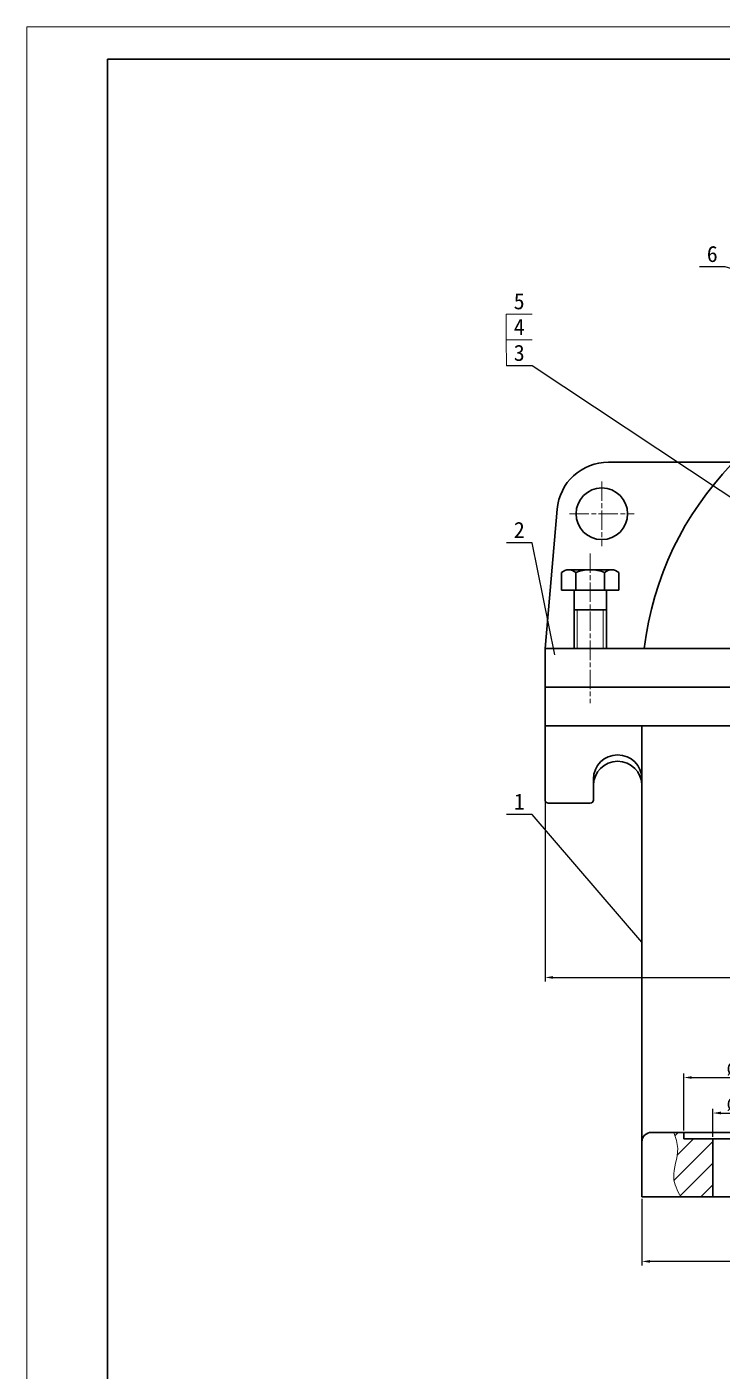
# Model space of a CAD drawing. Header units: millimetres. Extents: x 0 to 1189, y 0 to 841.
# Drawn here: x 0 to 215.6, y 424.3 to 841 of the extents above; entities that cross this region are included whole.
import ezdxf
from ezdxf import colors
from ezdxf.entities.mleader import LeaderData, LeaderLine
from ezdxf.enums import TextEntityAlignment as Align
from ezdxf.math import Vec2, Vec3

# ---------------------------------------------------------------- set-up
doc = ezdxf.new("R2010")
doc.units = ezdxf.units.MM
doc.header["$LTSCALE"] = 0.25
doc.linetypes.add('ACAD_ISO08W100', pattern=[36, 24, -3, 6, -3])
for name, color, linetype, lineweight in [('中心线', 7, 'ACAD_ISO08W100', 15), ('剖面线', 5, 'Continuous', 15), ('尺寸', 3, 'Continuous', 15), ('文字', 7, 'Continuous', 15), ('标注', 7, 'Continuous', 15), ('粗实线', 7, 'Continuous', 30), ('细实线', 7, 'Continuous', 15)]:
    doc.layers.add(name, color=color, linetype=linetype, lineweight=lineweight)
doc.styles.add('Songti', font='')
doc.styles.get("Standard").update_dxf_attribs({"font": ''})
doc.styles.get('Songti').set_extended_font_data('SimSun')
doc.styles.get('Standard').set_extended_font_data('SimSun')
doc.dimstyles.new('Songti', dxfattribs={"dimtxt": 2.5, "dimasz": 2.5, "dimexe": 1.25, "dimexo": 0.625, "dimtad": 1, "dimdec": 3, "dimdsep": 46, "dimtxsty": 'Songti', "dimcen": 2.5, "dimadec": 0, "dimazin": 0, "dimtfac": 1, "dimtdec": 3, "dimtmove": 0, "dimatfit": 3, "dimfxl": 1, "dimarcsym": 0})

# ---------------------------------------------------------------- blocks, each defined once
blk = doc.blocks.new('*D1172')
at = {"layer": 'Defpoints', "color": 0, "transparency": 16777216}
for p in [(230.67, 504.33), (212.67, 496.33), (230.67, 496.33)]:
    blk.add_point(p, dxfattribs=at)
at = {"layer": '尺寸', "color": 0, "lineweight": -2, "transparency": 16777216}
for p, q in [((212.67, 496.96), (212.67, 505.58)), ((215.17, 504.33), (228.17, 504.33)), ((230.67, 496.96), (230.67, 505.58))]:
    blk.add_line(p, q, dxfattribs=at)
at = {"layer": '尺寸', "color": 0, "transparency": 16777216}
for points in [[(215.17, 504.75), (215.17, 503.92), (212.67, 504.33)], [(228.17, 504.75), (228.17, 503.92), (230.67, 504.33)]]:
    blk.add_solid(points, dxfattribs=at)
at = {"layer": '尺寸', "color": 0, "transparency": 16777216, "insert": (221.67, 506.96), "char_height": 4, "attachment_point": 5, "style": 'Songti'}
blk.add_mtext('%%c18', dxfattribs=at)
blk = doc.blocks.new('*D1173')
at = {"layer": 'Defpoints', "color": 0, "transparency": 16777216}
for p in [(239.67, 515.33), (203.67, 498.33), (239.67, 498.33)]:
    blk.add_point(p, dxfattribs=at)
at = {"layer": '尺寸', "color": 0, "lineweight": -2, "transparency": 16777216}
for p, q in [((203.67, 498.96), (203.67, 516.58)), ((206.17, 515.33), (237.17, 515.33)), ((239.67, 498.96), (239.67, 516.58))]:
    blk.add_line(p, q, dxfattribs=at)
at = {"layer": '尺寸', "color": 0, "transparency": 16777216}
for points in [[(206.17, 515.75), (206.17, 514.92), (203.67, 515.33)], [(237.17, 515.75), (237.17, 514.92), (239.67, 515.33)]]:
    blk.add_solid(points, dxfattribs=at)
at = {"layer": '尺寸', "color": 0, "transparency": 16777216, "insert": (221.67, 517.96), "char_height": 4, "attachment_point": 5, "style": 'Songti'}
blk.add_mtext('%%c36', dxfattribs=at)
blk = doc.blocks.new('*D1178')
at = {"layer": 'Defpoints', "color": 0, "transparency": 16777216}
for p in [(160.67, 636.35), (568.54, 636.35), (568.54, 546.35)]:
    blk.add_point(p, dxfattribs=at)
at = {"layer": '尺寸', "color": 0, "lineweight": -2, "transparency": 16777216}
for p, q in [((160.67, 635.73), (160.67, 545.1)), ((568.54, 635.73), (568.54, 545.1)), ((163.17, 546.35), (566.04, 546.35))]:
    blk.add_line(p, q, dxfattribs=at)
at = {"layer": '尺寸', "color": 0, "transparency": 16777216}
for points in [[(163.17, 546.77), (163.17, 545.94), (160.67, 546.35)], [(566.04, 546.77), (566.04, 545.94), (568.54, 546.35)]]:
    blk.add_solid(points, dxfattribs=at)
at = {"layer": '尺寸', "color": 0, "transparency": 16777216, "insert": (364.6, 548.98), "char_height": 4, "attachment_point": 5, "style": 'Songti'}
blk.add_mtext('408', dxfattribs=at)
blk = doc.blocks.new('*D1179')
at = {"layer": 'Defpoints', "color": 0, "transparency": 16777216}
for p in [(190.67, 478.33), (538.54, 478.33), (190.67, 458.33)]:
    blk.add_point(p, dxfattribs=at)
at = {"layer": '尺寸', "color": 0, "lineweight": -2, "transparency": 16777216}
for p, q in [((190.67, 477.71), (190.67, 457.08)), ((538.54, 477.71), (538.54, 457.08)), ((536.04, 458.33), (193.17, 458.33))]:
    blk.add_line(p, q, dxfattribs=at)
at = {"layer": '尺寸', "color": 0, "transparency": 16777216}
for points in [[(193.17, 458.75), (193.17, 457.92), (190.67, 458.33)], [(536.04, 458.75), (536.04, 457.92), (538.54, 458.33)]]:
    blk.add_solid(points, dxfattribs=at)
at = {"layer": '尺寸', "color": 0, "transparency": 16777216, "insert": (364.6, 460.96), "char_height": 4, "attachment_point": 5, "style": 'Songti'}
blk.add_mtext('348', dxfattribs=at)
blk = doc.blocks.new('_None')

msp = doc.modelspace()

# ---------------------------------------------------------------- hatches: boundary and pattern name
at = {"layer": '剖面线'}
h = msp.add_hatch(dxfattribs=at)
h.set_pattern_fill('ANSI31', color=256, scale=1.5, style=0)
edge = h.paths.add_edge_path(flags=16)
edge.add_line((203.67, 498.33), (203.67, 496.33))
edge.add_line((203.67, 496.33), (212.67, 496.33))
edge.add_line((212.67, 496.33), (212.67, 478.33))
edge.add_line((212.67, 478.33), (202.73, 478.33))
edge.add_spline(control_points=[(202.73, 478.33), (201.71, 480.31), (199.25, 485.08), (202.78, 492.11), (201.14, 496.68), (200.55, 498.33)], knot_values=[0, 0, 0, 0, 6.384691, 15.470707, 20.623927, 20.623927, 20.623927, 20.623927], degree=3, periodic=0)
edge.add_line((200.55, 498.33), (203.67, 498.33))

# ---------------------------------------------------------------- linework, layer by layer
at = {"layer": '中心线'}
for p, q in [((178.27, 700.08), (178.27, 680.08)), ((168.27, 690.08), (188.27, 690.08)), ((174.67, 677.75), (174.67, 631.35))]:
    msp.add_line(p, q, dxfattribs=at)
at = {"layer": '文字'}
for p, q in [((1189, 841), (0, 841)), ((0, 841), (0, 0))]:
    msp.add_line(p, q, dxfattribs=at)
at = {"layer": '标注'}
for p, q in [((148.65, 743.96), (148.64, 751.96)), ((148.64, 751.96), (156.64, 751.96)), ((148.67, 735.96), (148.65, 743.96)), ((148.65, 743.96), (156.65, 743.96))]:
    msp.add_line(p, q, dxfattribs=at)
at = {"layer": '粗实线'}
for p, q in [((1179, 831), (25, 831)), ((25, 831), (25, 10)), ((180.34, 706.08), (219.14, 706.08)), ((164.4, 691.46), (160.67, 648.35)), ((165.78, 666.35), (165.78, 671.83)), ((168, 672.75), (181.33, 672.75)), ((170.22, 666.35), (170.22, 671.83)), ((179.11, 666.35), (179.11, 671.83)), ((183.55, 666.35), (183.55, 671.83)), ((174.67, 666.35), (165.78, 666.35)), ((165.78, 666.35), (165.78, 666.35)), ((169.67, 666.35), (169.67, 648.35)), ((174.67, 666.35), (183.55, 666.35)), ((179.67, 666.35), (179.67, 648.35)), ((183.55, 666.35), (183.55, 666.35)), ((169.67, 660.35), (179.67, 660.35)), ((190.67, 648.35), (160.67, 648.35)), ((160.67, 648.35), (160.67, 636.35)), ((233.03, 648.35), (190.67, 648.35)), ((160.67, 636.35), (239.27, 636.35)), ((160.67, 636.35), (188.27, 636.35)), ((160.67, 636.35), (160.67, 624.35)), ((160.67, 624.35), (160.67, 636.35)), ((233.82, 624.35), (160.67, 624.35)), ((160.67, 601.35), (160.67, 624.35)), ((190.67, 478.33), (190.67, 624.35)), ((175.67, 601.35), (175.67, 607.85)), ((161.67, 600.35), (168.17, 600.35)), ((174.67, 600.35), (168.17, 600.35)), ((193.67, 498.33), (418.27, 498.33)), ((203.67, 498.33), (203.67, 496.33)), ((203.67, 496.33), (212.67, 496.33)), ((212.67, 496.33), (230.67, 496.33)), ((212.67, 496.33), (212.67, 478.33)), ((190.67, 495.33), (190.67, 478.33)), ((418.27, 478.33), (190.67, 478.33))]:
    msp.add_line(p, q, dxfattribs=at)
msp.add_circle((178.27, 690.08), 8, dxfattribs=at)
for centre, radius, start, end in [((290.27, 636.35), 99.6, 99.2912, 173.0804), ((180.34, 690.08), 16, 90, 175.0494), ((168, 669.61), 3.14, 45, 135), ((174.67, 661.57), 11.19, 66.5982, 113.4018), ((181.33, 669.61), 3.14, 45, 135), ((183.17, 607.85), 7.5, 0, 180), ((183.17, 605.85), 7.5, 0, 180), ((161.67, 601.35), 1, 180, 270), ((174.67, 601.35), 1, 270, 0), ((193.67, 495.33), 3, 90, 180)]:
    msp.add_arc(centre, radius, start, end, dxfattribs=at)
at = {"layer": '细实线'}
for p, q in [((170.67, 648.35), (170.67, 660.35)), ((178.67, 648.35), (178.67, 660.35)), ((200.55, 498.33), (203.67, 498.33)), ((202.73, 478.33), (212.67, 478.33))]:
    msp.add_line(p, q, dxfattribs=at)
msp.add_open_spline([(200.55, 498.33), (201.14, 496.68), (202.78, 492.11), (199.25, 485.08), (201.71, 480.31), (202.73, 478.33)], degree=3, knots=[0, 0, 0, 0, 5.153221, 14.239236, 20.623927, 20.623927, 20.623927, 20.623927], dxfattribs=at)

# ---------------------------------------------------------------- texts
at = {"layer": '文字', "style": 'Songti'}
for s, p in [('6', (212.51, 770.62)), ('5', (152.64, 755.96)), ('4', (152.65, 747.96)), ('3', (152.66, 739.96)), ('2', (152.67, 685.07)), ('1', (152.67, 600.85))]:
    msp.add_text(s, height=5, dxfattribs=at).set_placement(p, align=Align.MIDDLE_CENTER)

# ---------------------------------------------------------------- dimensions: what is measured, and where the dimension line sits
at = {"layer": '尺寸'}
for base, p1, p2, override, picture, middle in [((568.54, 546.35), (160.67, 636.35), (568.54, 636.35), {"dimtxt": 4, "dimasz": 2.5, "dimdec": 0, "dimdsep": 46, "dimpost": '<>'}, '*D1178', (364.6, 548.98)), ((239.67, 515.33), (203.67, 498.33), (239.67, 498.33), {"dimtxt": 4, "dimasz": 2.5, "dimdec": 0, "dimdsep": 46, "dimpost": '%%c<>'}, '*D1173', (221.67, 517.96)), ((230.67, 504.33), (212.67, 496.33), (230.67, 496.33), {"dimtxt": 4, "dimasz": 2.5, "dimdec": 0, "dimdsep": 46, "dimpost": '%%c<>'}, '*D1172', (221.67, 506.96)), ((190.67, 458.33), (538.54, 478.33), (190.67, 478.33), {"dimtxt": 4, "dimasz": 2.5, "dimdec": 0, "dimdsep": 46, "dimpost": '<>'}, '*D1179', (364.6, 460.96))]:
    dim = msp.add_linear_dim(base=base, p1=p1, p2=p2, dimstyle='Songti', override=override, dxfattribs=at)
    dim.commit()
    dim.dimension.update_dxf_attribs({"geometry": picture, "text_midpoint": middle})

# ---------------------------------------------------------------- leaders
at = {"layer": '标注'}
ml = msp.add_multileader_mtext('Standard', dxfattribs=at)
ml.set_content('', color=256)
ml.set_leader_properties()
ml.set_arrow_properties(name='NONE')
ml.build(insert=Vec2(0, 0))
ml.multileader.update_dxf_attribs({"text_left_attachment_type": 5, "text_right_attachment_type": 5, "dogleg_length": 6})
ctx = ml.context
ctx.base_point = Vec3(206.51, 766.62)
ctx.left_attachment, ctx.right_attachment = 5, 5
notes = []
notes.append((ctx, [(1, (1, 1, 0), (216.51, 766.62), (-1, 0), 6, [(0, [(290.98, 744.49)], 0, [])])]))
ctx.mtext.insert, ctx.mtext.flow_direction = Vec3(208.51, 770.62), 5
ml = msp.add_multileader_mtext('Standard', dxfattribs=at)
ml.set_content('', color=256)
ml.set_leader_properties()
ml.set_arrow_properties(name='NONE')
ml.build(insert=Vec2(0, 0))
ml.multileader.update_dxf_attribs({"text_left_attachment_type": 5, "text_right_attachment_type": 5, "dogleg_length": 6})
ctx = ml.context
ctx.base_point = Vec3(146.66, 735.96)
ctx.left_attachment, ctx.right_attachment = 5, 5
notes.append((ctx, [(1, (1, 1, 0), (156.66, 735.96), (-1, 0), 6, [(0, [(239.27, 681.07)], 0, [])])]))
ctx.mtext.insert, ctx.mtext.flow_direction = Vec3(148.66, 739.96), 5
ml = msp.add_multileader_mtext('Standard', dxfattribs=at)
ml.set_content('', color=256)
ml.set_leader_properties()
ml.set_arrow_properties(name='NONE')
ml.build(insert=Vec2(0, 0))
ml.multileader.update_dxf_attribs({"text_left_attachment_type": 5, "text_right_attachment_type": 5, "dogleg_length": 6})
ctx = ml.context
ctx.base_point = Vec3(146.67, 681.07)
ctx.left_attachment, ctx.right_attachment = 5, 5
notes.append((ctx, [(1, (1, 1, 0), (156.67, 681.07), (-1, 0), 6, [(0, [(163.67, 646.35)], 0, [])])]))
ctx.mtext.insert, ctx.mtext.flow_direction = Vec3(148.67, 685.07), 5
ml = msp.add_multileader_mtext('Standard', dxfattribs=at)
ml.set_content('', color=256)
ml.set_leader_properties()
ml.set_arrow_properties(name='NONE')
ml.build(insert=Vec2(0, 0))
ml.multileader.update_dxf_attribs({"text_left_attachment_type": 5, "text_right_attachment_type": 5, "dogleg_length": 6})
ctx = ml.context
ctx.base_point = Vec3(146.67, 596.85)
ctx.left_attachment, ctx.right_attachment = 5, 5
notes.append((ctx, [(1, (1, 1, 0), (156.67, 596.85), (-1, 0), 6, [(0, [(190.67, 557.34)], 0, [])])]))
ctx.mtext.insert, ctx.mtext.flow_direction = Vec3(148.67, 600.85), 5
for ctx, leaders in notes:
    for number, flags, end, landing, length, lines in leaders:
        leader = LeaderData()
        leader.index, (leader.has_last_leader_line, leader.has_dogleg_vector, leader.attachment_direction) = number, flags
        leader.last_leader_point, leader.dogleg_vector, leader.dogleg_length = Vec3(end), Vec3(landing), length
        for number, points, colour, breaks in lines:
            line = LeaderLine()
            line.index, line.vertices, line.color, line.breaks = number, Vec3.list(points), colors.encode_raw_color(colour), breaks
            leader.lines.append(line)
        ctx.leaders.append(leader)

doc.saveas('drawing.dxf')
